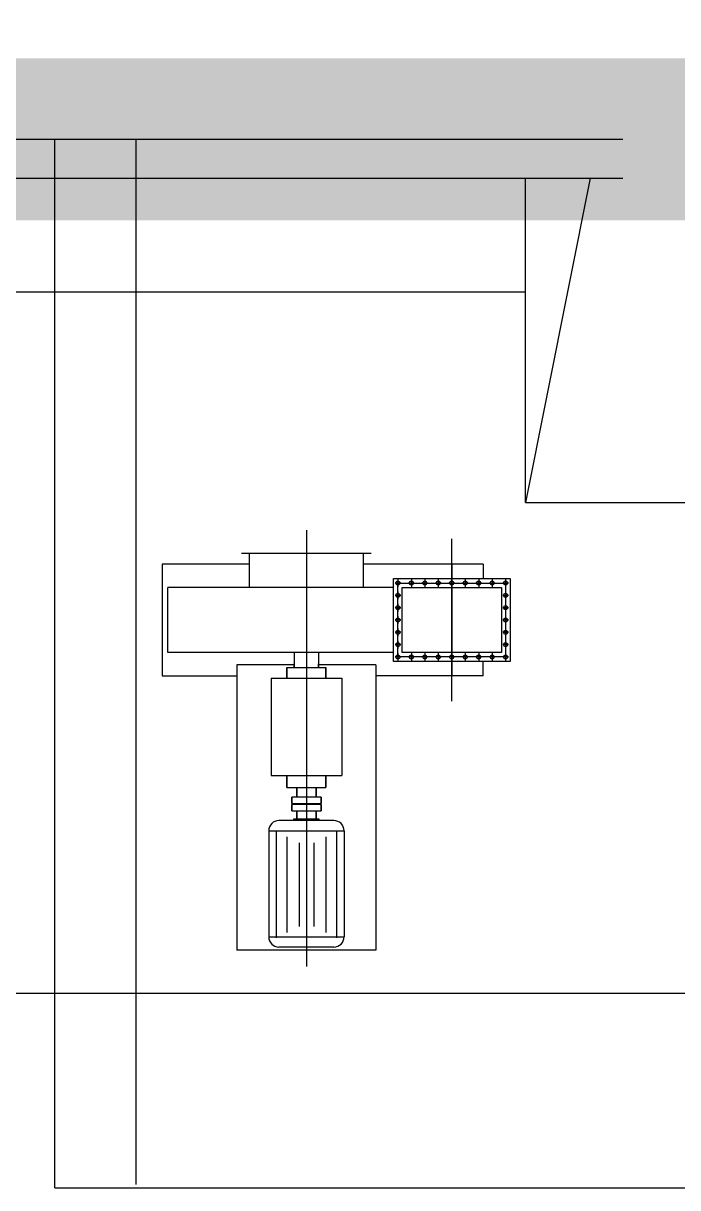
# Model space of a CAD drawing. Extents: x -170 to 1091, y -90 to 504.
# Drawn here: x 235.55 to 239.59, y 76.24 to 83.41 of the extents above; entities that cross this region are included whole.
import ezdxf

# ---------------------------------------------------------------- set-up
doc = ezdxf.new("R2010")
doc.units = 0
doc.header["$LTSCALE"] = 1000
doc.linetypes.add('PF_CENTER', pattern=[400, 250, -50, 50, -50])
doc.linetypes.add('PF_DIVIDE', pattern=[250, 100, -50, 0, -50, 0, -50])
doc.layers.get('0').update_dxf_attribs({"linetype": 'CONTINUOUS'})
for name, color, linetype in [('01', 7, 'CONTINUOUS'), ('02', 1, 'CONTINUOUS'), ('05', 4, 'PF_CENTER'), ('07', 6, 'PF_DIVIDE'), ('TKX', 3, 'CONTINUOUS')]:
    doc.layers.add(name, color=color, linetype=linetype)

msp = doc.modelspace()

# ---------------------------------------------------------------- linework, layer by layer
for p, q in [((236.9, 80.14835, 0), (237.7, 80.14835, 0)), ((236.95, 79.93535, 0), (236.95, 80.14835, 0)), ((237.65, 80.14835, 0), (237.65, 79.93535, 0)), ((237.836, 79.93535, 0), (236.44596, 79.93535, 0)), ((237.225, 79.53535, 0), (237.225, 79.44185, 0)), ((237.375, 79.53535, 0), (237.375, 79.44185, 0)), ((237.18, 79.44185, 0), (237.42, 79.44185, 0)), ((237.18, 79.44185, 0), (237.18, 79.37588, 0)), ((237.18, 79.37588, 0), (237.18, 79.44185, 0)), ((237.225, 79.44185, 0), (237.225, 79.46485, 0)), ((237.375, 79.44185, 0), (237.375, 79.46485, 0)), ((237.42, 79.44185, 0), (237.42, 79.37588, 0)), ((237.42, 79.37588, 0), (237.42, 79.44185, 0)), ((237.0825, 79.37588, 0), (237.0825, 78.77665, 0)), ((237.0825, 79.37588, 0), (237.5175, 79.37588, 0)), ((237.5175, 79.37588, 0), (237.5175, 78.77665, 0)), ((237.0825, 78.77665, 0), (237.5175, 78.77665, 0)), ((237.18, 78.70368, 0), (237.18, 78.77665, 0)), ((237.18, 78.77665, 0), (237.18, 78.70368, 0)), ((237.42, 78.70368, 0), (237.42, 78.77665, 0)), ((237.42, 78.77665, 0), (237.42, 78.70368, 0)), ((237.18, 78.70368, 0), (237.42, 78.70368, 0)), ((237.24, 78.64243, 0), (237.24, 78.70368, 0)), ((237.24, 78.70368, 0), (237.24, 78.64243, 0)), ((237.36, 78.64243, 0), (237.36, 78.70368, 0)), ((237.36, 78.70368, 0), (237.36, 78.64243, 0)), ((237.21, 78.64243, 0), (237.21, 78.60335, 0)), ((237.21, 78.60335, 0), (237.21, 78.64243, 0)), ((237.39, 78.64243, 0), (237.21, 78.64243, 0)), ((237.39, 78.64243, 0), (237.39, 78.60335, 0)), ((237.39, 78.60335, 0), (237.39, 78.64243, 0)), ((237.21, 78.60335, 0), (237.39, 78.60335, 0)), ((237.21, 78.59743, 0), (237.21, 78.55835, 0)), ((237.21, 78.55835, 0), (237.21, 78.59743, 0)), ((237.39, 78.59743, 0), (237.21, 78.59743, 0)), ((237.21, 78.55835, 0), (237.39, 78.55835, 0)), ((237.24, 78.59743, 0), (237.24, 78.60335, 0)), ((237.24, 78.60335, 0), (237.24, 78.59743, 0)), ((237.24, 78.51043, 0), (237.24, 78.55835, 0)), ((237.24, 78.55835, 0), (237.24, 78.51043, 0)), ((237.36, 78.59743, 0), (237.36, 78.60335, 0)), ((237.36, 78.60335, 0), (237.36, 78.59743, 0)), ((237.36, 78.51043, 0), (237.36, 78.55835, 0)), ((237.36, 78.55835, 0), (237.36, 78.51043, 0)), ((237.39, 78.59743, 0), (237.39, 78.55835, 0)), ((237.39, 78.55835, 0), (237.39, 78.59743, 0)), ((237.46934, 78.49902, 0), (237.13066, 78.49902, 0)), ((237.06766, 78.43602, 0), (237.53234, 78.43602, 0)), ((237.06766, 78.43602, 0), (237.06766, 77.78201, 0)), ((237.53234, 78.43602, 0), (237.53234, 77.78201, 0)), ((237.06766, 77.78201, 0), (237.53234, 77.78201, 0)), ((237.46934, 77.71901, 0), (237.13066, 77.71901, 0))]:
    msp.add_line(p, q)
at = {"linetype": 'Continuous', "const_width": 1, "elevation": 0}
msp.add_lwpolyline([(165.7, 127.02385), (280.5, 127.02385), (280.5, 82.69885), (165.7, 82.69885)], close=True, dxfattribs=at)
at = {"elevation": 0}
msp.add_lwpolyline([(237.37652, 78.51043), (237.37652, 78.49902), (237.22348, 78.49902), (237.22348, 78.51043)], close=True, dxfattribs=at)
for centre, start, end in [((237.13066, 78.43602, 0), 90, 180), ((237.46934, 78.43602, 0), 0, 90), ((237.46934, 77.78201, 0), 270, 0)]:
    msp.add_arc(centre, 0.063, start, end)
at = {"layer": '01', "ltscale": 8}
for p, q in [((236.41, 80.08035, 0), (236.41, 79.39035, 0)), ((236.95, 80.08035, 0), (236.41, 80.08035, 0)), ((238.39, 80.08035, 0), (237.65, 80.08035, 0)), ((238.39, 80.08035, 0), (238.39, 79.99035, 0)), ((237.836, 79.48035, 0), (237.836, 79.99035, 0)), ((237.836, 79.99035, 0), (238.556, 79.99035, 0)), ((238.556, 79.99035, 0), (238.556, 79.48035, 0)), ((236.44596, 79.53535, 0), (236.44596, 79.93535, 0)), ((237.89, 79.53535, 0), (237.89, 79.93535, 0)), ((237.89, 79.93535, 0), (238.502, 79.93535, 0)), ((238.502, 79.93535, 0), (238.502, 79.53535, 0)), ((238.556, 79.48035, 0), (237.836, 79.48035, 0)), ((238.502, 79.53535, 0), (237.89, 79.53535, 0)), ((238.39, 79.39035, 0), (238.39, 79.48035, 0)), ((236.8715, 79.45835, 0), (236.8715, 77.70035, 0)), ((237.225, 79.45835, 0), (236.8715, 79.45835, 0)), ((237.7285, 79.45835, 0), (237.375, 79.45835, 0)), ((237.7285, 79.45835, 0), (237.7285, 77.70035, 0)), ((236.41, 79.39035, 0), (236.8715, 79.39035, 0)), ((238.39, 79.39035, 0), (237.7285, 79.39035, 0)), ((237.7285, 77.70035, 0), (236.8715, 77.70035, 0))]:
    msp.add_line(p, q, dxfattribs=at)
at = {"layer": '01'}
msp.add_line((237.836, 79.53535, 0), (236.44596, 79.53535, 0), dxfattribs=at)
at = {"layer": '01', "ltscale": 8}
for centre in [(237.864, 79.96335, 0), (237.947, 79.96335, 0), (238.03, 79.96335, 0), (238.113, 79.96335, 0), (238.196, 79.96335, 0), (238.279, 79.96335, 0), (238.362, 79.96335, 0), (238.445, 79.96335, 0), (238.528, 79.96335, 0), (237.864, 79.88735, 0), (238.528, 79.88735, 0), (237.864, 79.81135, 0), (238.528, 79.81135, 0), (237.864, 79.73535, 0), (238.528, 79.73535, 0), (237.864, 79.65935, 0), (238.528, 79.65935, 0), (237.864, 79.58335, 0), (238.528, 79.58335, 0), (237.864, 79.50735, 0), (237.947, 79.50735, 0), (238.03, 79.50735, 0), (238.113, 79.50735, 0), (238.196, 79.50735, 0), (238.279, 79.50735, 0), (238.362, 79.50735, 0), (238.445, 79.50735, 0), (238.528, 79.50735, 0)]:
    msp.add_circle(centre, 0.012, dxfattribs=at)
at = {"layer": '01'}
msp.add_arc((237.13066, 77.78201, 0), 0.063, 180, 270, dxfattribs=at)
at = {"layer": '02', "ltscale": 8}
for p, q in [((235.75, 76.23535), (235.75, 82.69885, 0)), ((235.75, 76.23535, 0), (245.85, 76.23535, 0))]:
    msp.add_line(p, q, dxfattribs=at)
at = {"layer": '02'}
for p, q in [((237.11372, 78.43095, 0), (237.11372, 77.77674, 0)), ((237.17978, 78.39889, 0), (237.17978, 77.8088, 0)), ((237.42022, 78.39889, 0), (237.42022, 77.8088, 0)), ((237.48628, 78.43095, 0), (237.48628, 77.77674, 0)), ((237.25476, 78.36251, 0), (237.25476, 77.84519, 0)), ((237.34524, 78.36251, 0), (237.34524, 77.84519, 0))]:
    msp.add_line(p, q, dxfattribs=at)
at = {"layer": '05', "ltscale": 8}
for p, q in [((236.25, 76.25419), (236.25, 82.69885)), ((237.3, 80.28984, 0), (237.3, 77.59869, 0)), ((238.196, 79.23535, 0), (238.196, 80.23535, 0)), ((238.196, 79.36985, 0), (238.196, 80.10085, 0)), ((238.196, 80.07985, 0), (238.196, 79.39085, 0)), ((237.864, 79.98625, 0), (237.864, 79.94044, 0)), ((237.947, 79.98625, 0), (237.947, 79.94044, 0)), ((238.03, 79.98625, 0), (238.03, 79.94044, 0)), ((238.113, 79.98625, 0), (238.113, 79.94044, 0)), ((238.196, 79.98625, 0), (238.196, 79.94044, 0)), ((238.279, 79.98625, 0), (238.279, 79.94044, 0)), ((238.362, 79.98625, 0), (238.362, 79.94044, 0)), ((238.445, 79.98625, 0), (238.445, 79.94044, 0)), ((238.528, 79.98625, 0), (238.528, 79.94044, 0)), ((237.88124, 79.96335, 0), (237.84676, 79.96335, 0)), ((237.8574, 79.96335, 0), (237.8706, 79.96335, 0)), ((237.864, 79.96995, 0), (237.864, 79.95675, 0)), ((237.864, 79.50735, 0), (237.864, 79.96335, 0)), ((237.864, 79.96335, 0), (238.528, 79.96335, 0)), ((237.864, 79.91025, 0), (237.864, 79.86444, 0)), ((237.96424, 79.96335, 0), (237.92976, 79.96335, 0)), ((237.9404, 79.96335, 0), (237.9536, 79.96335, 0)), ((237.947, 79.96995, 0), (237.947, 79.95675, 0)), ((238.04724, 79.96335, 0), (238.01276, 79.96335, 0)), ((238.0234, 79.96335, 0), (238.0366, 79.96335, 0)), ((238.03, 79.96995, 0), (238.03, 79.95675, 0)), ((238.13024, 79.96335, 0), (238.09576, 79.96335, 0)), ((238.1064, 79.96335, 0), (238.1196, 79.96335, 0)), ((238.113, 79.96995, 0), (238.113, 79.95675, 0)), ((238.21324, 79.96335, 0), (238.17876, 79.96335, 0)), ((238.1894, 79.96335, 0), (238.2026, 79.96335, 0)), ((238.196, 79.96995, 0), (238.196, 79.95675, 0)), ((238.29624, 79.96335, 0), (238.26176, 79.96335, 0)), ((238.2724, 79.96335, 0), (238.2856, 79.96335, 0)), ((238.279, 79.96995, 0), (238.279, 79.95675, 0)), ((238.37924, 79.96335, 0), (238.34476, 79.96335, 0)), ((238.3554, 79.96335, 0), (238.3686, 79.96335, 0)), ((238.362, 79.96995, 0), (238.362, 79.95675, 0)), ((238.46224, 79.96335, 0), (238.42776, 79.96335, 0)), ((238.4384, 79.96335, 0), (238.4516, 79.96335, 0)), ((238.445, 79.96995, 0), (238.445, 79.95675, 0)), ((238.54524, 79.96335, 0), (238.51076, 79.96335, 0)), ((238.5214, 79.96335, 0), (238.5346, 79.96335, 0)), ((238.528, 79.96995, 0), (238.528, 79.95675, 0)), ((238.528, 79.96335, 0), (238.528, 79.50735, 0)), ((238.528, 79.91025, 0), (238.528, 79.86444, 0)), ((237.88124, 79.88735, 0), (237.84676, 79.88735, 0)), ((237.8574, 79.88735, 0), (237.8706, 79.88735, 0)), ((237.864, 79.89395, 0), (237.864, 79.88075, 0)), ((237.864, 79.83425, 0), (237.864, 79.78844, 0)), ((238.54524, 79.88735, 0), (238.51076, 79.88735, 0)), ((238.5214, 79.88735, 0), (238.5346, 79.88735, 0)), ((238.528, 79.89395, 0), (238.528, 79.88075, 0)), ((238.528, 79.83425, 0), (238.528, 79.78844, 0)), ((237.88124, 79.81135, 0), (237.84676, 79.81135, 0)), ((237.8574, 79.81135, 0), (237.8706, 79.81135, 0)), ((237.864, 79.81795, 0), (237.864, 79.80475, 0)), ((237.864, 79.75825, 0), (237.864, 79.71244, 0)), ((238.54524, 79.81135, 0), (238.51076, 79.81135, 0)), ((238.5214, 79.81135, 0), (238.5346, 79.81135, 0)), ((238.528, 79.81795, 0), (238.528, 79.80475, 0)), ((238.528, 79.75825, 0), (238.528, 79.71244, 0)), ((237.88124, 79.73535, 0), (237.84676, 79.73535, 0)), ((237.8574, 79.73535, 0), (237.8706, 79.73535, 0)), ((237.864, 79.74195, 0), (237.864, 79.72875, 0)), ((238.54524, 79.73535, 0), (238.51076, 79.73535, 0)), ((238.5214, 79.73535, 0), (238.5346, 79.73535, 0)), ((238.528, 79.74195, 0), (238.528, 79.72875, 0)), ((237.88124, 79.65935, 0), (237.84676, 79.65935, 0)), ((237.8574, 79.65935, 0), (237.8706, 79.65935, 0)), ((237.864, 79.68225, 0), (237.864, 79.63644, 0)), ((237.864, 79.66595, 0), (237.864, 79.65275, 0)), ((238.54524, 79.65935, 0), (238.51076, 79.65935, 0)), ((238.5214, 79.65935, 0), (238.5346, 79.65935, 0)), ((238.528, 79.68225, 0), (238.528, 79.63644, 0)), ((238.528, 79.66595, 0), (238.528, 79.65275, 0)), ((237.88124, 79.58335, 0), (237.84676, 79.58335, 0)), ((237.8574, 79.58335, 0), (237.8706, 79.58335, 0)), ((237.864, 79.60625, 0), (237.864, 79.56044, 0)), ((237.864, 79.58995, 0), (237.864, 79.57675, 0)), ((238.54524, 79.58335, 0), (238.51076, 79.58335, 0)), ((238.5214, 79.58335, 0), (238.5346, 79.58335, 0)), ((238.528, 79.60625, 0), (238.528, 79.56044, 0)), ((238.528, 79.58995, 0), (238.528, 79.57675, 0)), ((237.88124, 79.50735, 0), (237.84676, 79.50735, 0)), ((237.8574, 79.50735, 0), (237.8706, 79.50735, 0)), ((237.864, 79.53025, 0), (237.864, 79.48444, 0)), ((237.864, 79.51395, 0), (237.864, 79.50075, 0)), ((238.528, 79.50735, 0), (237.864, 79.50735, 0)), ((237.96424, 79.50735, 0), (237.92976, 79.50735, 0)), ((237.9404, 79.50735, 0), (237.9536, 79.50735, 0)), ((237.947, 79.53025, 0), (237.947, 79.48444, 0)), ((237.947, 79.51395, 0), (237.947, 79.50075, 0)), ((238.04724, 79.50735, 0), (238.01276, 79.50735, 0)), ((238.0234, 79.50735, 0), (238.0366, 79.50735, 0)), ((238.03, 79.53025, 0), (238.03, 79.48444, 0)), ((238.03, 79.51395, 0), (238.03, 79.50075, 0)), ((238.13024, 79.50735, 0), (238.09576, 79.50735, 0)), ((238.1064, 79.50735, 0), (238.1196, 79.50735, 0)), ((238.113, 79.53025, 0), (238.113, 79.48444, 0)), ((238.113, 79.51395, 0), (238.113, 79.50075, 0)), ((238.21324, 79.50735, 0), (238.17876, 79.50735, 0)), ((238.1894, 79.50735, 0), (238.2026, 79.50735, 0)), ((238.196, 79.53025, 0), (238.196, 79.48444, 0)), ((238.196, 79.51395, 0), (238.196, 79.50075, 0)), ((238.29624, 79.50735, 0), (238.26176, 79.50735, 0)), ((238.2724, 79.50735, 0), (238.2856, 79.50735, 0)), ((238.279, 79.53025, 0), (238.279, 79.48444, 0)), ((238.279, 79.51395, 0), (238.279, 79.50075, 0)), ((238.37924, 79.50735, 0), (238.34476, 79.50735, 0)), ((238.3554, 79.50735, 0), (238.3686, 79.50735, 0)), ((238.362, 79.53025, 0), (238.362, 79.48444, 0)), ((238.362, 79.51395, 0), (238.362, 79.50075, 0)), ((238.46224, 79.50735, 0), (238.42776, 79.50735, 0)), ((238.4384, 79.50735, 0), (238.4516, 79.50735, 0)), ((238.445, 79.53025, 0), (238.445, 79.48444, 0)), ((238.445, 79.51395, 0), (238.445, 79.50075, 0)), ((238.54524, 79.50735, 0), (238.51076, 79.50735, 0)), ((238.5214, 79.50735, 0), (238.5346, 79.50735, 0)), ((238.528, 79.53025, 0), (238.528, 79.48444, 0)), ((238.528, 79.51395, 0), (238.528, 79.50075, 0))]:
    msp.add_line(p, q, dxfattribs=at)
at = {"layer": '07', "ltscale": 8}
msp.add_line((223.38, 77.43535, 0), (280.62, 77.43535, 0), dxfattribs=at)
at = {"layer": 'TKX', "color": 3}
for p, q in [((223.5, 82.69885), (239.25, 82.69885)), ((223.26, 82.45885), (239.25, 82.45885)), ((238.65, 80.45885), (238.65, 82.45885)), ((239.05, 82.45885), (238.65, 80.45885)), ((222.56, 81.75885), (238.65, 81.75885)), ((238.65, 80.45885), (244.35, 80.45885))]:
    msp.add_line(p, q, dxfattribs=at)

doc.saveas('drawing.dxf')
